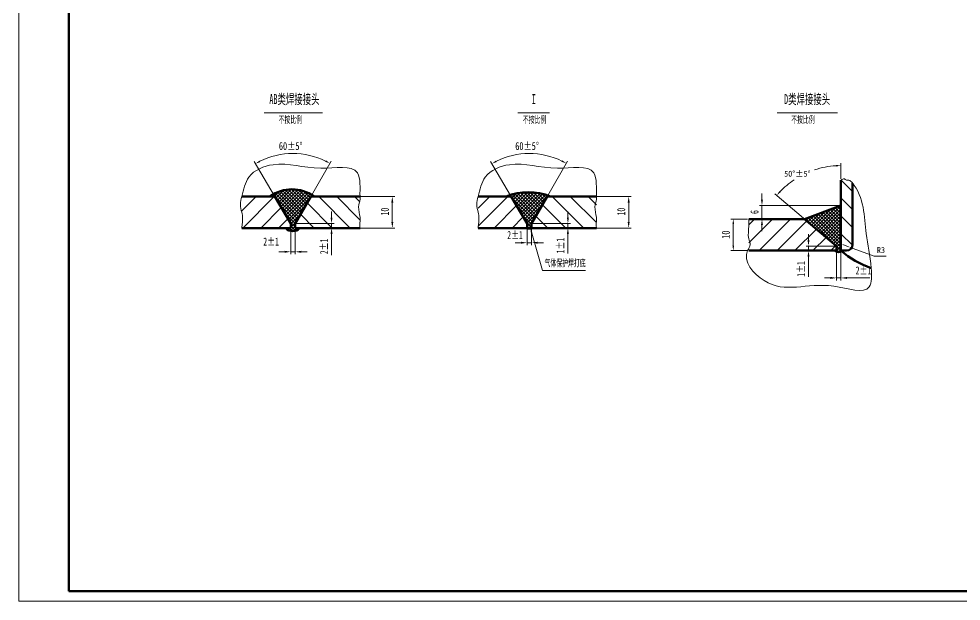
# Model space of a CAD drawing. Header units: millimetres. Extents: x 15989 to 24399, y 9854 to 15799.
# Drawn here: x 15989 to 20699, y 9854 to 12766 of the extents above; entities that cross this region are included whole.
import ezdxf

# ---------------------------------------------------------------- set-up
doc = ezdxf.new("R2010")
doc.units = ezdxf.units.MM
doc.layers.add('CAXA0', color=7, linetype='Continuous', lineweight=70)
doc.styles.add('style1', font='', dxfattribs={"width": 0.72})
doc.styles.add('style6', font='', dxfattribs={"width": 0.6})
doc.styles.add('UserTxtStyle12', font='', dxfattribs={"width": 0.6})
doc.styles.add('样式 2', font='', dxfattribs={"width": 0.6})
doc.styles.get('style1').set_extended_font_data('FangSong_GB2312')
doc.styles.get('style6').set_extended_font_data('FangSong_GB2312')
doc.styles.get('UserTxtStyle12').set_extended_font_data('SimSun')
doc.styles.get('样式 2').set_extended_font_data('FangSong_GB2312')
doc.dimstyles.new('Copy of ISO-25', dxfattribs={"dimtxt": 2.5, "dimasz": 25, "dimexe": 12.5, "dimexo": 6.25, "dimgap": 10, "dimtad": 1, "dimtih": 1, "dimtoh": 1, "dimtxsty": 'Standard', "dimcen": 0, "dimadec": 0, "dimazin": 0, "dimtfac": 1, "dimtmove": 0, "dimatfit": 3, "dimfxl": 0, "dimtolj": 1, "dimtzin": 0, "dimarcsym": 0})
doc.dimstyles.new('ISO-25', dxfattribs={"dimtxt": 50, "dimasz": 25, "dimexe": 12.5, "dimexo": 6.25, "dimgap": 10, "dimtad": 1, "dimtxsty": 'style1', "dimcen": 0, "dimadec": 0, "dimazin": 0, "dimtfac": 1, "dimtmove": 0, "dimatfit": 3, "dimfxl": 0, "dimarcsym": 0})
doc.dimstyles.new('UserStyle23', dxfattribs={"dimtxt": 2.5, "dimasz": 25, "dimexe": 12.5, "dimexo": 6.25, "dimgap": 10, "dimtad": 1, "dimtih": 1, "dimtoh": 1, "dimtxsty": 'Standard', "dimcen": 0, "dimadec": 0, "dimazin": 0, "dimtfac": 1, "dimtmove": 1, "dimatfit": 3, "dimfxl": 0, "dimtolj": 1, "dimtzin": 0, "dimarcsym": 0})
doc.dimstyles.new('UserStyle24', dxfattribs={"dimtxt": 40, "dimasz": 30, "dimexe": 12.5, "dimexo": 6.25, "dimgap": 10, "dimtad": 1, "dimtxsty": 'style6', "dimcen": 0, "dimadec": 0, "dimazin": 0, "dimtfac": 1, "dimtmove": 2, "dimatfit": 3, "dimfxl": 0, "dimtolj": 1, "dimtzin": 0, "dimarcsym": 0})
doc.dimstyles.new('UserStyle25', dxfattribs={"dimtxt": 40, "dimasz": 30, "dimexe": 12.5, "dimexo": 6.25, "dimgap": 10, "dimtad": 1, "dimtxsty": 'style6', "dimcen": 0, "dimadec": 0, "dimazin": 0, "dimtfac": 1, "dimtmove": 0, "dimatfit": 3, "dimfxl": 0, "dimtolj": 1, "dimtzin": 0, "dimarcsym": 0})
doc.dimstyles.new('UserStyle26', dxfattribs={"dimtxt": 40, "dimasz": 30, "dimexe": 12.5, "dimexo": 6.25, "dimgap": 10, "dimtad": 1, "dimtxsty": 'style6', "dimcen": 0, "dimadec": 0, "dimazin": 0, "dimtfac": 1, "dimtmove": 1, "dimatfit": 3, "dimfxl": 0, "dimtolj": 1, "dimtzin": 0, "dimarcsym": 0})

# ---------------------------------------------------------------- blocks, each defined once
blk = doc.blocks.new('*CAXBLOCK03')
at = {"layer": 'CAXA0', "linetype": 'Continuous', "lineweight": 0}
for points in [[(19560.3, 11764.5), (19564.4, 11739.5), (19556.1, 11739.5)], [(19560.3, 11607), (19564.4, 11632), (19556.1, 11632)]]:
    blk.add_hatch(color=0, dxfattribs=at).paths.add_polyline_path(points, flags=0)
at = {"layer": 'CAXA0', "color": 0, "linetype": 'Continuous', "lineweight": 0}
for p, q in [((19631.6, 11764.5), (19547.8, 11764.5)), ((19560.3, 11632), (19560.3, 11739.5)), ((19631.6, 11607), (19547.8, 11607))]:
    blk.add_line(p, q, dxfattribs=at)
at = {"layer": 'CAXA0', "color": 0, "linetype": 'Continuous', "lineweight": 0, "insert": (19502.9, 11666), "char_height": 40, "attachment_point": 1, "rotation": 90, "style": 'style1'}
blk.add_mtext('\\fFangSong_GB2312|b0|i0|p34;10', dxfattribs=at)
blk = doc.blocks.new('*CAXBLOCK14')
at = {"layer": 'CAXA0', "linetype": 'Continuous', "lineweight": 0}
for points in [[(20076.2, 11470.3), (20046.2, 11465.3), (20046.2, 11475.3)], [(20098.7, 11470.3), (20128.7, 11465.3), (20128.7, 11475.3)]]:
    blk.add_hatch(color=0, dxfattribs=at).paths.add_polyline_path(points, flags=0)
at = {"layer": 'CAXA0', "color": 0, "linetype": 'Continuous', "lineweight": 0}
for p, q in [((20076.2, 11600.7), (20076.2, 11457.8)), ((20098.7, 11600.7), (20098.7, 11457.8)), ((20046.2, 11470.3), (20016.2, 11470.3)), ((20076.2, 11470.3), (20098.7, 11470.3)), ((20128.7, 11470.3), (20242.7, 11470.3))]:
    blk.add_line(p, q, dxfattribs=at)
at = {"layer": 'CAXA0', "color": 0, "linetype": 'Continuous', "lineweight": 13, "insert": (20171.8, 11527.7), "char_height": 40, "attachment_point": 1, "style": 'style6'}
blk.add_mtext('\\fFangSong_GB2312|b0|i0|p34;2{%%P}1', dxfattribs=at)
blk = doc.blocks.new('*CAXBLOCK25')
at = {"layer": 'CAXA0', "linetype": 'Continuous', "lineweight": 0}
for points in [[(19936.3, 11629.5), (19941.3, 11659.5), (19931.3, 11659.5)], [(19936.3, 11607), (19941.3, 11577), (19931.3, 11577)]]:
    blk.add_hatch(color=0, dxfattribs=at).paths.add_polyline_path(points, flags=0)
at = {"layer": 'CAXA0', "color": 0, "linetype": 'Continuous', "lineweight": 0}
for p, q in [((19936.3, 11659.5), (19936.3, 11689.5)), ((20069.9, 11629.5), (19923.8, 11629.5)), ((20069.9, 11607), (19923.8, 11607)), ((19936.3, 11629.5), (19936.3, 11607)), ((19936.3, 11577), (19936.3, 11475))]:
    blk.add_line(p, q, dxfattribs=at)
at = {"layer": 'CAXA0', "color": 0, "linetype": 'Continuous', "lineweight": 13, "insert": (19878.9, 11476), "char_height": 40, "attachment_point": 1, "rotation": 90, "style": 'style6'}
blk.add_mtext('\\fFangSong_GB2312|b0|i0|p34;1{%%P}1', dxfattribs=at)
blk = doc.blocks.new('CAXBLOCK3')
at = {"layer": 'CAXA0', "color": 0, "linetype": 'Continuous', "lineweight": 25}
for p, q in [((20082.2, 11825.8), (20098.7, 11809.3)), ((20094.4, 11830.4), (20098.7, 11826.1)), ((19959.4, 11780.2), (20098.7, 11640.9)), ((19971.6, 11784.8), (20098.7, 11657.7)), ((19983.9, 11789.3), (20098.7, 11674.6)), ((19996.2, 11793.9), (20098.7, 11691.4)), ((20008.5, 11798.5), (20098.7, 11708.2)), ((20020.8, 11803), (20098.7, 11725.1)), ((20033, 11807.6), (20098.7, 11741.9)), ((20045.3, 11812.1), (20098.7, 11758.8)), ((20057.6, 11816.7), (20098.7, 11775.6)), ((20069.9, 11821.3), (20098.7, 11792.4)), ((19922.5, 11766.6), (19967.7, 11721.4)), ((19934.8, 11771.1), (20098.7, 11607.2)), ((19947.1, 11775.7), (20098.7, 11624.1)), ((20076.2, 11612.9), (20090.3, 11598.8)), ((20099, 11607), (20103.1, 11602.8))]:
    blk.add_line(p, q, dxfattribs=at)
blk = doc.blocks.new('CAXBLOCK4')
at = {"layer": 'CAXA0', "color": 0, "linetype": 'Continuous', "lineweight": 25}
for p, q in [((20098.7, 11831.2), (19979.1, 11711.7)), ((19965.9, 11782.7), (19933.6, 11750.3)), ((19992.7, 11792.6), (19942.7, 11742.6)), ((20019.5, 11802.5), (19951.8, 11734.9)), ((20046.3, 11812.5), (19960.9, 11727.1)), ((20073, 11822.4), (19970, 11719.4)), ((20098.7, 11814.4), (19988.3, 11704)), ((20098.7, 11797.6), (19997.4, 11696.2)), ((20098.7, 11780.7), (20006.5, 11688.5)), ((19939.1, 11772.7), (19924.4, 11758)), ((20098.7, 11763.9), (20015.6, 11680.8)), ((20098.7, 11747.1), (20024.7, 11673.1)), ((20098.7, 11730.2), (20033.8, 11665.4)), ((20098.7, 11713.4), (20042.9, 11657.6)), ((20098.7, 11696.5), (20052.1, 11649.9)), ((20098.7, 11679.7), (20061.2, 11642.2)), ((20098.7, 11662.9), (20070.3, 11634.5)), ((20098.7, 11646), (20076.2, 11623.5)), ((20098.7, 11629.2), (20072.2, 11602.7)), ((20098.7, 11612.4), (20085.1, 11598.7))]:
    blk.add_line(p, q, dxfattribs=at)
blk = doc.blocks.new('*CAXBLOCK58')
at = {"layer": 'CAXA0', "linetype": 'Continuous', "lineweight": 0}
for points in [[(19703.7, 11832), (19708.7, 11862), (19698.7, 11862)], [(19703.7, 11764.5), (19708.7, 11734.5), (19698.7, 11734.5)]]:
    blk.add_hatch(color=0, dxfattribs=at).paths.add_polyline_path(points, flags=0)
at = {"layer": 'CAXA0', "color": 0, "linetype": 'Continuous', "lineweight": 0}
for p, q in [((19703.7, 11862), (19703.7, 11892)), ((20092.4, 11832), (19691.2, 11832)), ((19703.7, 11832), (19703.7, 11764.5)), ((19909.2, 11764.5), (19691.2, 11764.5)), ((19703.7, 11734.5), (19703.7, 11704.5))]:
    blk.add_line(p, q, dxfattribs=at)
at = {"layer": 'CAXA0', "color": 0, "linetype": 'Continuous', "lineweight": 13, "insert": (19646.3, 11790), "char_height": 40, "attachment_point": 1, "rotation": 90, "style": 'style6'}
blk.add_mtext('\\fFangSong_GB2312|b0|i0|p34;6', dxfattribs=at)
blk = doc.blocks.new('*CAXBLOCK69')
at = {"layer": 'CAXA0', "linetype": 'Continuous', "lineweight": 0}
for points in [[(20098.7, 12032), (20073.8, 12027.1), (20073.6, 12035.4)], [(19777, 11883), (19790.6, 11904.3), (19796.8, 11898.8)]]:
    blk.add_hatch(color=0, dxfattribs=at).paths.add_polyline_path(points, flags=0)
at = {"layer": 'CAXA0', "color": 0, "linetype": 'Continuous', "lineweight": 0}
for p, q in [((20098.7, 11965.1), (20098.7, 12044.5)), ((19912.1, 11768.5), (19767.5, 11891))]:
    blk.add_line(p, q, dxfattribs=at)
for start, end in [(93.3977, 108.2054), (123.7616, 136.3277)]:
    blk.add_arc((20098.7, 11610.4), 421.6, start, end, dxfattribs=at)
at = {"layer": 'CAXA0', "color": 0, "linetype": 'Continuous', "lineweight": 13, "insert": (19814.4, 12006.5), "char_height": 30, "attachment_point": 1}
blk.add_mtext('\\fFangSong_GB2312|b0|i0|p34;50{%%D}{%%P}5{%%D}', dxfattribs=at)
blk = doc.blocks.new('CAXBLOCK7')
at = {"layer": 'CAXA0', "color": 0, "linetype": 'Continuous', "lineweight": 25}
for p, q in [((19667.1, 11764.5), (19637.9, 11735.2)), ((19756.9, 11764.5), (19637.9, 11645.4)), ((19846.7, 11764.5), (19689.2, 11607)), ((19927.5, 11755.5), (19779, 11607)), ((19976.1, 11714.3), (19868.8, 11607)), ((20024.7, 11673.1), (19958.6, 11607)), ((20073.3, 11631.9), (20048.4, 11607))]:
    blk.add_line(p, q, dxfattribs=at)
blk = doc.blocks.new('*CAXBLOCK811')
at = {"layer": 'CAXA0', "linetype": 'Continuous', "lineweight": 0}
blk.add_hatch(color=0, dxfattribs=at).paths.add_polyline_path([(20136.2, 11626.5), (20158.2, 11613.9), (20161.1, 11621.7)], flags=0)
at = {"layer": 'CAXA0', "color": 0, "linetype": 'Continuous', "lineweight": 0}
for p, q in [((20108.1, 11637), (20136.2, 11626.5)), ((20263.8, 11579.2), (20159.6, 11617.8)), ((20323.8, 11579.2), (20263.8, 11579.2))]:
    blk.add_line(p, q, dxfattribs=at)
at = {"layer": 'CAXA0', "color": 0, "linetype": 'Continuous', "lineweight": 0, "insert": (20278.2, 11624.7), "char_height": 30, "attachment_point": 1}
blk.add_mtext('\\fFangSong_GB2312|b0|i0|p34;R3', dxfattribs=at)
blk = doc.blocks.new('CAXBLOCK9')
at = {"layer": 'CAXA0', "color": 0, "linetype": 'Continuous', "lineweight": 25}
for p, q in [((20156.7, 11902.8), (20099.8, 11959.7)), ((20156.7, 11813), (20098.7, 11871)), ((20156.7, 11723.2), (20098.7, 11781.2)), ((20156.5, 11633.6), (20098.7, 11691.4))]:
    blk.add_line(p, q, dxfattribs=at)
blk = doc.blocks.new('CAXBLOCK10')
at = {"layer": 'CAXA0', "color": 0, "linetype": 'Continuous', "lineweight": 25}
for p, q in [((18427.4, 11877.4), (18428.6, 11878.6)), ((18431, 11877.4), (18429.4, 11878.9)), ((18447.8, 11877.4), (18441.7, 11883.5)), ((18444.2, 11877.4), (18454.4, 11887.6)), ((18563.4, 11761.8), (18453.9, 11871.3)), ((18454.3, 11870.6), (18477, 11893.3)), ((18569.5, 11772.5), (18454.4, 11887.6)), ((18460.5, 11860), (18497.3, 11896.8)), ((18466.8, 11849.4), (18516.1, 11898.8)), ((18575.7, 11783.2), (18467.7, 11891.2)), ((18473, 11838.8), (18533.6, 11899.4)), ((18479.2, 11828.2), (18550.1, 11899.1)), ((18581.9, 11793.9), (18481.5, 11894.2)), ((18485.4, 11817.6), (18565.7, 11897.9)), ((18491.7, 11807), (18580.6, 11895.9)), ((18588, 11804.5), (18495.9, 11896.6)), ((18497.9, 11796.4), (18594.8, 11893.3)), ((18504.1, 11785.8), (18608.4, 11890.1)), ((18510.4, 11775.2), (18621.5, 11886.3)), ((18594.2, 11815.2), (18511, 11898.4)), ((18516.6, 11764.6), (18634.1, 11882.1)), ((18600.4, 11825.9), (18526.9, 11899.3)), ((18606.5, 11836.5), (18543.7, 11899.3)), ((18612.7, 11847.2), (18561.6, 11898.3)), ((18618.9, 11857.9), (18580.9, 11895.9)), ((18625, 11868.6), (18601.8, 11891.7)), ((18633, 11877.4), (18625.3, 11885.1)), ((18557.2, 11751.2), (18477.9, 11830.5)), ((18522.8, 11754), (18608, 11839.2)), ((18552.1, 11739.4), (18501.9, 11789.7)), ((18529.1, 11743.4), (18585, 11799.3)), ((18552.1, 11722.6), (18525.8, 11748.9)), ((18529.6, 11727.1), (18561.9, 11759.4)), ((18536.7, 11717.3), (18552.1, 11732.7)), ((18541, 11716.9), (18529.6, 11728.2))]:
    blk.add_line(p, q, dxfattribs=at)
blk = doc.blocks.new('CAXBLOCK11')
at = {"layer": 'CAXA0', "linetype": 'Continuous', "lineweight": 0}
blk.add_hatch(color=256, dxfattribs=at).paths.add_polyline_path([(18557, 11694.6), (18546.1, 11717.5), (18549, 11692.3)], flags=0)
for p, q in [((18553, 11693.5), (18606.1, 11507.4)), ((18606.1, 11507.4), (18822.2, 11507.4))]:
    blk.add_line(p, q, dxfattribs=at)
blk = doc.blocks.new('*CAXBLOCK1215')
at = {"layer": 'CAXA0', "linetype": 'Continuous', "lineweight": 0}
for points in [[(18353.9, 12041.7), (18373.8, 12057.3), (18377.8, 12049.9)], [(18725.8, 12043), (18701.8, 12051.1), (18705.7, 12058.4)]]:
    blk.add_hatch(color=0, dxfattribs=at).paths.add_polyline_path(points, flags=0)
at = {"layer": 'CAXA0', "color": 0, "linetype": 'Continuous', "lineweight": 0}
for p, q in [((18447.2, 11882.8), (18347.5, 12052.4)), ((18633.3, 11882.8), (18732.1, 12053.8))]:
    blk.add_line(p, q, dxfattribs=at)
blk.add_arc((18541, 11723.1), 369.5, 63.8579, 116.5496, dxfattribs=at)
at = {"layer": 'CAXA0', "color": 0, "linetype": 'Continuous', "lineweight": 0, "insert": (18470.3, 12149.7), "char_height": 40, "attachment_point": 1, "rotation": 0.2037, "style": 'style1'}
blk.add_mtext('\\fFangSong_GB2312|b0|i0|p34;60{%%P}5{%%D}', dxfattribs=at)
blk = doc.blocks.new('CAXBLOCK13')
at = {"layer": 'CAXA0', "color": 0, "linetype": 'Continuous', "lineweight": 25}
for p, q in [((18813, 11719.9), (18655.5, 11877.4)), ((18875.8, 11746.8), (18745.3, 11877.4)), ((18875.8, 11836.6), (18835.1, 11877.4)), ((18723.2, 11719.9), (18606.5, 11836.5)), ((18633.4, 11719.9), (18573.6, 11779.6))]:
    blk.add_line(p, q, dxfattribs=at)
blk = doc.blocks.new('CAXBLOCK14')
at = {"layer": 'CAXA0', "color": 0, "linetype": 'Continuous', "lineweight": 25}
for p, q in [((18284.8, 11819), (18343.2, 11877.4)), ((18284.8, 11729.2), (18433, 11877.4)), ((18365.3, 11719.9), (18477.1, 11831.8)), ((18455.1, 11719.9), (18510.4, 11775.2))]:
    blk.add_line(p, q, dxfattribs=at)
blk = doc.blocks.new('*CAXBLOCK1518')
at = {"layer": 'CAXA0', "linetype": 'Continuous', "lineweight": 0}
for points in [[(18529.6, 11646.4), (18499.6, 11641.4), (18499.6, 11651.4)], [(18552.1, 11646.4), (18582.1, 11641.4), (18582.1, 11651.4)]]:
    blk.add_hatch(color=0, dxfattribs=at).paths.add_polyline_path(points, flags=0)
at = {"layer": 'CAXA0', "color": 0, "linetype": 'Continuous', "lineweight": 0}
for p, q in [((18529.6, 11713.6), (18529.6, 11633.9)), ((18552.1, 11713.6), (18552.1, 11633.9)), ((18499.6, 11646.4), (18469.6, 11646.4)), ((18529.6, 11646.4), (18552.1, 11646.4)), ((18582.1, 11646.4), (18612.1, 11646.4))]:
    blk.add_line(p, q, dxfattribs=at)
at = {"layer": 'CAXA0', "color": 0, "linetype": 'Continuous', "lineweight": 13, "insert": (18430.1, 11704.9), "char_height": 40, "attachment_point": 1, "style": 'style6'}
blk.add_mtext('\\fFangSong_GB2312|b0|i0|p34;2{%%P}1', dxfattribs=at)
blk = doc.blocks.new('*CAXBLOCK1619')
at = {"layer": 'CAXA0', "linetype": 'Continuous', "lineweight": 0}
for points in [[(18733.6, 11742.4), (18738.6, 11772.4), (18728.6, 11772.4)], [(18733.6, 11719.9), (18738.6, 11689.9), (18728.6, 11689.9)]]:
    blk.add_hatch(color=0, dxfattribs=at).paths.add_polyline_path(points, flags=0)
at = {"layer": 'CAXA0', "color": 0, "linetype": 'Continuous', "lineweight": 0}
for p, q in [((18733.6, 11772.4), (18733.6, 11802.4)), ((18558.4, 11742.4), (18746.1, 11742.4)), ((18733.6, 11742.4), (18733.6, 11719.9)), ((18558.4, 11719.9), (18746.1, 11719.9)), ((18733.6, 11689.9), (18733.6, 11591.9))]:
    blk.add_line(p, q, dxfattribs=at)
at = {"layer": 'CAXA0', "color": 0, "linetype": 'Continuous', "lineweight": 13, "insert": (18676.2, 11593), "char_height": 40, "attachment_point": 1, "rotation": 90, "style": 'style6'}
blk.add_mtext('\\fFangSong_GB2312|b0|i0|p34;1{%%P}1', dxfattribs=at)
blk = doc.blocks.new('*CAXBLOCK1720')
at = {"layer": 'CAXA0', "linetype": 'Continuous', "lineweight": 0}
for points in [[(19037.4, 11877.4), (19042.4, 11847.4), (19032.4, 11847.4)], [(19037.4, 11719.9), (19042.4, 11749.9), (19032.4, 11749.9)]]:
    blk.add_hatch(color=0, dxfattribs=at).paths.add_polyline_path(points, flags=0)
at = {"layer": 'CAXA0', "color": 0, "linetype": 'Continuous', "lineweight": 0}
for p, q in [((18875.8, 11877.4), (19049.9, 11877.4)), ((19037.4, 11847.4), (19037.4, 11749.9)), ((18875.8, 11719.9), (19049.9, 11719.9))]:
    blk.add_line(p, q, dxfattribs=at)
at = {"layer": 'CAXA0', "color": 0, "linetype": 'Continuous', "lineweight": 13, "insert": (18980, 11782.2), "char_height": 40, "attachment_point": 1, "rotation": 90, "style": 'style6'}
blk.add_mtext('\\fFangSong_GB2312|b0|i0|p34;10', dxfattribs=at)
blk = doc.blocks.new('*CAXBLOCK1821')
at = {"layer": 'CAXA0', "linetype": 'Continuous', "lineweight": 0}
for points in [[(17855.9, 11877.4), (17860.9, 11847.4), (17850.9, 11847.4)], [(17855.9, 11719.9), (17860.9, 11749.9), (17850.9, 11749.9)]]:
    blk.add_hatch(color=0, dxfattribs=at).paths.add_polyline_path(points, flags=0)
at = {"layer": 'CAXA0', "color": 0, "linetype": 'Continuous', "lineweight": 0}
for p, q in [((17694.3, 11877.4), (17868.4, 11877.4)), ((17855.9, 11847.4), (17855.9, 11749.9)), ((17694.3, 11719.9), (17868.4, 11719.9))]:
    blk.add_line(p, q, dxfattribs=at)
at = {"layer": 'CAXA0', "color": 0, "linetype": 'Continuous', "lineweight": 13, "insert": (17798.5, 11782.2), "char_height": 40, "attachment_point": 1, "rotation": 90, "style": 'style6'}
blk.add_mtext('\\fFangSong_GB2312|b0|i0|p34;10', dxfattribs=at)
blk = doc.blocks.new('CAXBLOCK19')
at = {"layer": 'CAXA0', "color": 0, "linetype": 'Continuous', "lineweight": 25}
for p, q in [((17248.7, 11877.4), (17258.1, 11886.8)), ((17252.3, 11877.4), (17248.9, 11880.8)), ((17382.9, 11763.6), (17259.1, 11887.4)), ((17265.6, 11877.4), (17290.6, 11902.4)), ((17389.1, 11774.3), (17270, 11893.4)), ((17273.8, 11868.9), (17314.4, 11909.4)), ((17280.1, 11858.2), (17334.5, 11912.7)), ((17395.2, 11785), (17281.4, 11898.8)), ((17286.3, 11847.6), (17352.4, 11913.7)), ((17292.5, 11837), (17368.7, 11913.2)), ((17401.4, 11795.7), (17293.6, 11903.5)), ((17298.8, 11826.4), (17383.7, 11911.4)), ((17305, 11815.8), (17397.8, 11908.6)), ((17407.6, 11806.3), (17306.5, 11907.4)), ((17311.2, 11805.2), (17410.9, 11904.9)), ((17317.5, 11794.6), (17423.3, 11900.4)), ((17413.7, 11817), (17320.2, 11910.6)), ((17323.7, 11784), (17435, 11895.3)), ((17329.9, 11773.4), (17446, 11889.5)), ((17419.9, 11827.7), (17334.9, 11912.7)), ((17336.1, 11762.8), (17445.7, 11872.3)), ((17426.1, 11838.4), (17350.7, 11913.7)), ((17432.2, 11849), (17368, 11913.2)), ((17438.4, 11859.7), (17387.3, 11910.8)), ((17444.6, 11870.4), (17409.6, 11905.3)), ((17454.4, 11877.4), (17437.9, 11893.8)), ((17450.8, 11877.4), (17456.5, 11883.1)), ((17376.7, 11753), (17292.3, 11837.4)), ((17342.4, 11752.2), (17422.6, 11832.4)), ((17370.6, 11742.2), (17316.3, 11796.6)), ((17348.1, 11741.1), (17399.6, 11792.5)), ((17370.6, 11725.4), (17340.3, 11755.8)), ((17346.3, 11705.6), (17370.6, 11729.9)), ((17348.1, 11724.2), (17376.5, 11752.7)), ((17372.7, 11706.5), (17348.1, 11731.1)), ((17324.6, 11717.6), (17326.9, 11719.9)), ((17336.2, 11709.3), (17325.6, 11719.9)), ((17334.3, 11710.4), (17343.8, 11719.9)), ((17358.2, 11704.1), (17342.5, 11719.9)), ((17361.8, 11704.3), (17377.5, 11719.9)), ((17384.1, 11711.9), (17376.1, 11719.9)), ((17393.2, 11719.6), (17393, 11719.9))]:
    blk.add_line(p, q, dxfattribs=at)
blk = doc.blocks.new('*CAXBLOCK2023')
at = {"layer": 'CAXA0', "linetype": 'Continuous', "lineweight": 0}
for points in [[(17552.1, 11742.4), (17557.1, 11772.4), (17547.1, 11772.4)], [(17552.1, 11719.9), (17557.1, 11689.9), (17547.1, 11689.9)]]:
    blk.add_hatch(color=0, dxfattribs=at).paths.add_polyline_path(points, flags=0)
at = {"layer": 'CAXA0', "color": 0, "linetype": 'Continuous', "lineweight": 0}
for p, q in [((17552.1, 11772.4), (17552.1, 11802.4)), ((17376.9, 11742.4), (17564.6, 11742.4)), ((17552.1, 11742.4), (17552.1, 11719.9)), ((17376.9, 11719.9), (17564.6, 11719.9)), ((17552.1, 11689.9), (17552.1, 11583.9))]:
    blk.add_line(p, q, dxfattribs=at)
at = {"layer": 'CAXA0', "color": 0, "linetype": 'Continuous', "lineweight": 13, "insert": (17494.7, 11589), "char_height": 40, "attachment_point": 1, "rotation": 90, "style": 'style6'}
blk.add_mtext('\\fFangSong_GB2312|b0|i0|p34;2{%%P}1', dxfattribs=at)
blk = doc.blocks.new('*CAXBLOCK2124')
at = {"layer": 'CAXA0', "linetype": 'Continuous', "lineweight": 0}
for points in [[(17348.1, 11601), (17318.1, 11596), (17318.1, 11606)], [(17370.6, 11601), (17400.6, 11596), (17400.6, 11606)]]:
    blk.add_hatch(color=0, dxfattribs=at).paths.add_polyline_path(points, flags=0)
at = {"layer": 'CAXA0', "color": 0, "linetype": 'Continuous', "lineweight": 0}
for p, q in [((17348.1, 11713.6), (17348.1, 11588.5)), ((17370.6, 11713.6), (17370.6, 11588.5)), ((17318.1, 11601), (17288.1, 11601)), ((17348.1, 11601), (17370.6, 11601)), ((17400.6, 11601), (17430.6, 11601))]:
    blk.add_line(p, q, dxfattribs=at)
at = {"layer": 'CAXA0', "color": 0, "linetype": 'Continuous', "lineweight": 13, "insert": (17210.7, 11672), "char_height": 40, "attachment_point": 1, "style": 'style6'}
blk.add_mtext('\\fFangSong_GB2312|b0|i0|p34;2{%%P}1', dxfattribs=at)
blk = doc.blocks.new('CAXBLOCK22')
at = {"layer": 'CAXA0', "color": 0, "linetype": 'Continuous', "lineweight": 25}
for p, q in [((17103.3, 11805), (17175.8, 11877.4)), ((17108.1, 11719.9), (17265.6, 11877.4)), ((17197.9, 11719.9), (17300.8, 11822.9)), ((17287.7, 11719.9), (17334.1, 11766.3))]:
    blk.add_line(p, q, dxfattribs=at)
blk = doc.blocks.new('CAXBLOCK23')
at = {"layer": 'CAXA0', "color": 0, "linetype": 'Continuous', "lineweight": 25}
for p, q in [((17645.5, 11719.9), (17488, 11877.4)), ((17694.3, 11760.9), (17577.8, 11877.4)), ((17694.3, 11850.7), (17667.6, 11877.4)), ((17555.7, 11719.9), (17430.2, 11845.5)), ((17465.9, 11719.9), (17397.3, 11788.5)), ((17376.1, 11719.9), (17370.6, 11725.4))]:
    blk.add_line(p, q, dxfattribs=at)
blk = doc.blocks.new('*CAXBLOCK2427')
at = {"layer": 'CAXA0', "linetype": 'Continuous', "lineweight": 0}
for points in [[(17172.3, 12041.7), (17192.3, 12057.3), (17196.3, 12049.9)], [(17544.3, 12043), (17520.3, 12051.1), (17524.2, 12058.4)]]:
    blk.add_hatch(color=0, dxfattribs=at).paths.add_polyline_path(points, flags=0)
at = {"layer": 'CAXA0', "color": 0, "linetype": 'Continuous', "lineweight": 0}
for p, q in [((17265.7, 11882.8), (17166, 12052.4)), ((17451.7, 11882.8), (17550.6, 12053.8))]:
    blk.add_line(p, q, dxfattribs=at)
blk.add_arc((17359.5, 11723.1), 369.5, 63.8579, 116.5496, dxfattribs=at)
at = {"layer": 'CAXA0', "color": 0, "linetype": 'Continuous', "lineweight": 0, "insert": (17288.8, 12149.7), "char_height": 40, "attachment_point": 1, "rotation": 0.2037, "style": 'style1'}
blk.add_mtext('\\fFangSong_GB2312|b0|i0|p34;60{%%P}5{%%D}', dxfattribs=at)

msp = doc.modelspace()

# ---------------------------------------------------------------- linework, layer by layer
at = {"layer": 'CAXA0', "linetype": 'Continuous', "lineweight": 0}
for p, q in [((15988.983, 15794.127), (15988.983, 9854.127)), ((15988.983, 9854.127), (24398.983, 9854.127))]:
    msp.add_line(p, q, dxfattribs=at)
at = {"layer": 'CAXA0', "linetype": 'Continuous', "lineweight": 80}
for p, q in [((16238.983, 15744.127), (16238.983, 9904.127)), ((16238.983, 9904.127), (24348.983, 9904.127))]:
    msp.add_line(p, q, dxfattribs=at)
at = {"layer": 'CAXA0', "linetype": 'Continuous', "lineweight": 13}
for p, q in [((17214.773, 12295.705), (17506.697, 12295.705)), ((18484.059, 12295.705), (18641.975, 12295.705)), ((19780.028, 12295.705), (20082.065, 12295.705))]:
    msp.add_line(p, q, dxfattribs=at)
at = {"layer": 'CAXA0', "linetype": 'Continuous', "lineweight": 50}
for p, q in [((20098.697, 11606.95), (20098.697, 11958.845)), ((20156.717, 11636.95), (20156.717, 11944.348)), ((17103.317, 11877.4), (17268.827, 11877.4)), ((17348.118, 11742.4), (17268.827, 11877.4)), ((17370.618, 11742.4), (17448.622, 11877.4)), ((17448.622, 11877.4), (17694.339, 11877.4)), ((18284.822, 11877.4), (18450.332, 11877.4)), ((18529.623, 11742.4), (18450.332, 11877.4)), ((18552.123, 11742.4), (18630.127, 11877.4)), ((18630.127, 11877.4), (18875.844, 11877.4)), ((19916.867, 11764.45), (20098.697, 11831.95)), ((17348.118, 11719.9), (17348.118, 11742.4)), ((17370.618, 11719.9), (17370.618, 11742.4)), ((18529.623, 11719.9), (18529.623, 11742.4)), ((18552.123, 11719.9), (18552.123, 11742.4)), ((19916.867, 11764.45), (19637.857, 11764.45)), ((20076.197, 11629.45), (19916.867, 11764.45)), ((17103.317, 11719.9), (17348.118, 11719.9)), ((17370.618, 11719.9), (17694.339, 11719.9)), ((18284.822, 11719.9), (18529.623, 11719.9)), ((18552.123, 11719.9), (18875.844, 11719.9)), ((20076.197, 11606.95), (19637.857, 11606.95)), ((20076.197, 11606.95), (20076.197, 11629.45)), ((20098.697, 11606.95), (20126.717, 11606.95))]:
    msp.add_line(p, q, dxfattribs=at)
for centre, radius, start, end in [((17354.364, 11728.46), 185.286, 53.497814, 126.502186), ((18535.869, 11612.758), 286.676, 67.389195, 112.610805), ((17357.919, 11752.058), 47.94, 222.128791, 317.871209), ((18540.873, 11739.331), 22.453, 239.930198, 300.069802), ((20126.717, 11636.95), 30, 270, 0), ((20087.541, 11629.92), 31.286, 227.239453, 312.760547), ((20402.133, 11954.07), 461.048, 228.841571, 250.717302)]:
    msp.add_arc(centre, radius, start, end, dxfattribs=at)
at = {"layer": 'CAXA0', "linetype": 'Continuous', "lineweight": 0}
for points, knots in [([(17103.317, 11719.9), (17103.317, 11719.9), (17109.738, 11766.808), (17103.815, 11799.442), (17092.709, 11837.968), (17109.195, 11897.22), (17127.855, 11995.005), (17301.523, 12064.984), (17459.129, 11996.428), (17708.151, 12048.209), (17692.731, 11912.417), (17695.205, 11855.436), (17681.214, 11822.098), (17696.583, 11779.627), (17693.652, 11751.067), (17694.339, 11719.9), (17694.339, 11719.9)], [0, 0, 0, 0, 47.13961645, 80.53959261, 118.84743073, 160.98695321, 266.157476, 403.00293237, 646.33155776, 831.7982189, 952.5179299, 965.7655312, 1006.04056067, 1057.7617323, 1087.00259743, 1113.01966028, 1113.01966028, 1113.01966028, 1113.01966028]), ([(18284.822, 11719.9), (18284.822, 11719.9), (18291.243, 11766.808), (18285.32, 11799.442), (18274.214, 11837.968), (18290.699, 11897.22), (18309.36, 11995.005), (18483.028, 12064.984), (18640.634, 11996.428), (18889.656, 12048.209), (18874.236, 11912.417), (18876.71, 11855.436), (18862.719, 11822.098), (18878.088, 11779.627), (18875.157, 11751.067), (18875.844, 11719.9), (18875.844, 11719.9)], [0, 0, 0, 0, 47.13961645, 80.53959261, 118.84743073, 160.98695321, 266.157476, 403.00293237, 646.33155776, 831.7982189, 952.5179299, 965.7655312, 1006.04056067, 1057.7617323, 1087.00259743, 1113.01966028, 1113.01966028, 1113.01966028, 1113.01966028]), ([(20098.697, 11958.845), (20098.697, 11958.845), (20114.269, 11971.585), (20123.892, 11955.882), (20141.571, 11961.542), (20216.643, 11880.138), (20212.712, 11713.919), (20250.949, 11556.049), (20256.024, 11371.718), (19974.899, 11479.366), (19772.676, 11359.435), (19595.823, 11566.457), (19651.495, 11635.885), (19629.764, 11676.457), (19639.759, 11721.477), (19637.764, 11745.631), (19637.857, 11764.45), (19637.857, 11764.45)], [0, 0, 0, 0, 14.73913918, 31.28288477, 43.47873673, 64.00888585, 335.20721892, 514.23099911, 610.6053597, 792.56013324, 1150.16519807, 1325.80395734, 1359.69446284, 1390.71431009, 1454.75313745, 1482.68751923, 1490.9413398, 1490.9413398, 1490.9413398, 1490.9413398])]:
    msp.add_open_spline(points, degree=3, knots=knots, dxfattribs=at)

# ---------------------------------------------------------------- block references
for name in ['CAXBLOCK9', 'CAXBLOCK22', 'CAXBLOCK19', 'CAXBLOCK23', 'CAXBLOCK14', 'CAXBLOCK10', 'CAXBLOCK13', 'CAXBLOCK3', 'CAXBLOCK4', 'CAXBLOCK7', 'CAXBLOCK11']:
    msp.add_blockref(name, (0, 0), dxfattribs=at)

# ---------------------------------------------------------------- texts
at = {"layer": 'CAXA0', "linetype": 'Continuous', "lineweight": 0, "attachment_point": 1}
for s, insert, char_height, style in [('\\fSimSun|b0|i0|p34;AB类焊接接头', (17241.187, 12389.402), 50, 'UserTxtStyle12'), ('\\fFangSong_GB2312|b0|i0|p34;I', (18552.444, 12389.402), 50, '样式 2'), ('\\fSimSun|b0|i0|p34;D类焊接接头', (19814.087, 12389.402), 50, 'UserTxtStyle12'), ('\\fSimSun|b0|i0|p34;不按比例', (17287.106, 12279.558), 35, 'UserTxtStyle12'), ('\\fSimSun|b0|i0|p34;不按比例', (18508.157, 12279.558), 35, 'UserTxtStyle12'), ('\\fSimSun|b0|i0|p34;不按比例', (19849.705, 12279.558), 35, 'UserTxtStyle12'), ('\\fSimSun|b0|i0|p34;气体保护焊打底', (18616.571, 11562.535), 35, 'UserTxtStyle12')]:
    msp.add_mtext(s, dxfattribs=dict(at, insert=insert, char_height=char_height, style=style))

# ---------------------------------------------------------------- dimensions: what is measured, and where the dimension line sits
at = {"layer": 'CAXA0', "linetype": 'Continuous', "lineweight": 0}
for base, line1, line2, picture, middle in [((17422.795, 12087.079), ((17348.118, 11742.4), (17268.827, 11877.4)), ((17370.618, 11742.4), (17448.622, 11877.4)), '*CAXBLOCK2427', (17358.039, 12122.546)), ((18604.3, 12087.079), ((18529.623, 11742.4), (18450.332, 11877.4)), ((18552.123, 11742.4), (18630.127, 11877.4)), '*CAXBLOCK1215', (18539.544, 12122.546))]:
    dim = msp.add_angular_dim_2l(base=base, line1=line1, line2=line2, text='\\fFangSong_GB2312;60{%%P}5{%%D}', dimstyle='ISO-25', dxfattribs=at)
    dim.commit()
    dim.dimension.update_dxf_attribs({"geometry": picture, "text_midpoint": middle})
at = {"layer": 'CAXA0', "linetype": 'Continuous', "lineweight": 13}
dim = msp.add_angular_dim_2l(base=(19978.415, 12014.503), line1=((20076.197, 11629.45), (19916.867, 11764.45)), line2=((20098.697, 11606.95), (20098.697, 11958.845)), text='\\fFangSong_GB2312;50{%%D}{%%P}5{%%D}', dimstyle='Copy of ISO-25', dxfattribs=at)
dim.commit()
dim.dimension.update_dxf_attribs({"geometry": '*CAXBLOCK69', "text_midpoint": (19906.983, 11985.918)})
for base, p1, p2, angle, text, picture, middle in [((17825.889, 11798.65), (17688.089, 11877.4), (17688.089, 11719.9), 90, '\\fFangSong_GB2312;10', '*CAXBLOCK1821', (17825.264, 11798.65)), ((19007.394, 11798.65), (18869.594, 11877.4), (18869.594, 11719.9), 90, '\\fFangSong_GB2312;10', '*CAXBLOCK1720', (19006.769, 11798.65)), ((19703.721, 11798.2), (20098.697, 11831.95), (19915.468, 11764.45), 270, '\\fFangSong_GB2312;6', '*CAXBLOCK58', (19703.096, 11798.2)), ((17522.099, 11621.9), (17370.618, 11742.4), (17370.618, 11719.9), 90, '\\fFangSong_GB2312;2{%%P}1', '*CAXBLOCK2023', (17521.474, 11621.9)), ((18703.604, 11625.9), (18552.123, 11742.4), (18552.123, 11719.9), 90, '\\fFangSong_GB2312;1{%%P}1', '*CAXBLOCK1619', (18702.979, 11625.9)), ((19936.346, 11508.95), (20076.197, 11629.45), (20076.197, 11606.95), 270, '\\fFangSong_GB2312;1{%%P}1', '*CAXBLOCK25', (19935.721, 11508.95)), ((20204.697, 11470.32), (20098.697, 11606.95), (20076.197, 11606.95), 180, '\\fFangSong_GB2312;2{%%P}1', '*CAXBLOCK14', (20204.697, 11470.945))]:
    dim = msp.add_linear_dim(base=base, p1=p1, p2=p2, angle=angle, text=text, dimstyle='UserStyle25', dxfattribs=at)
    dim.commit()
    dim.dimension.update_dxf_attribs({"geometry": picture, "text_midpoint": middle})
at = {"layer": 'CAXA0', "linetype": 'Continuous', "lineweight": 0}
dim = msp.add_linear_dim(base=(19530.275, 11685.7), p1=(19637.857, 11606.95), p2=(19637.857, 11764.45), angle=270, text='\\fFangSong_GB2312;10', dimstyle='ISO-25', dxfattribs=at)
dim.commit()
dim.dimension.update_dxf_attribs({"geometry": '*CAXBLOCK03', "text_midpoint": (19529.65, 11685.7)})
at = {"layer": 'CAXA0', "linetype": 'Continuous', "lineweight": 13}
for base, p1, p2, dimstyle, picture, middle in [((17243.609, 11644.613), (17348.118, 11719.9), (17370.618, 11719.9), 'UserStyle24', '*CAXBLOCK2124', (17243.609, 11645.238)), ((18462.984, 11647.506), (18529.623, 11719.9), (18552.123, 11719.9), 'UserStyle26', '*CAXBLOCK1518', (18441.523, 11648.131))]:
    dim = msp.add_linear_dim(base=base, p1=p1, p2=p2, text='\\fFangSong_GB2312;2{%%P}1', dimstyle=dimstyle, dxfattribs=at)
    dim.commit()
    dim.dimension.update_dxf_attribs({"geometry": picture, "text_midpoint": middle})
at = {"layer": 'CAXA0', "linetype": 'Continuous', "lineweight": 0}
dim = msp.add_radius_dim(center=(20108.072, 11636.95), mpoint=(20136.2, 11626.519), text='\\fFangSong_GB2312;R3', dimstyle='UserStyle23', dxfattribs=at)
dim.commit()
dim.dimension.update_dxf_attribs({"geometry": '*CAXBLOCK811', "text_midpoint": (20263.812, 11579.193)})

doc.saveas('drawing.dxf')
